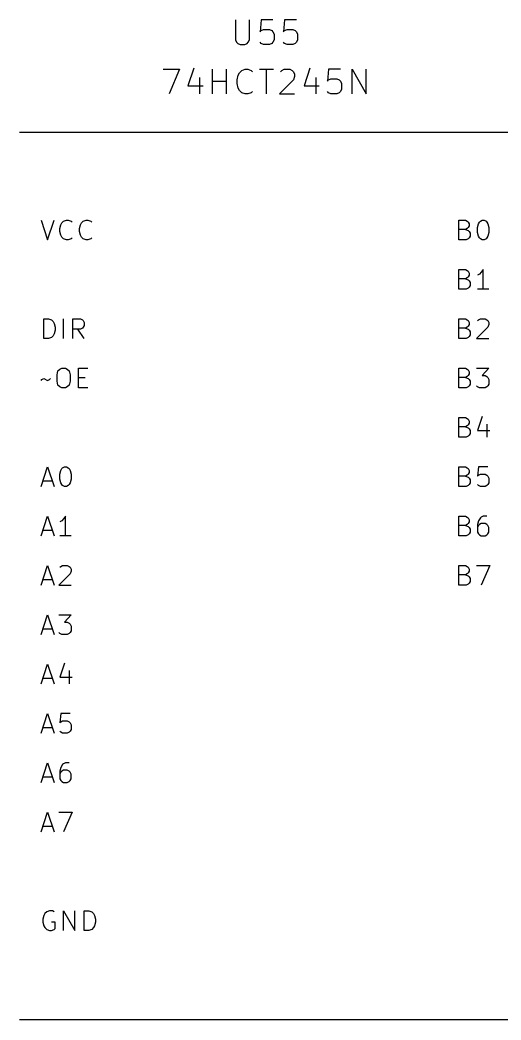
# Model space of a CAD drawing. Extents: x 0.4 to 16.1, y -11.3 to -0.4.
# Drawn here: x 5.251 to 6.227, y -5.15 to -3.123 of the extents above; entities that cross this region are included whole.
import ezdxf

# ---------------------------------------------------------------- set-up
doc = ezdxf.new("R2010")
doc.units = 0
doc.header["$MEASUREMENT"] = 0
for name, color, linetype in [('CYAN2', 4, 'CONTINUOUS'), ('LYELLOW', 51, 'CONTINUOUS'), ('RED2', 1, 'CONTINUOUS')]:
    doc.layers.add(name, color=color, linetype=linetype)

msp = doc.modelspace()

# ---------------------------------------------------------------- linework, layer by layer
at = {"layer": 'CYAN2', "linetype": 'CONTINUOUS'}
for p, q in [((5.6881, -3.1228), (5.6881, -3.1633)), ((5.6881, -3.1228), (5.6881, -3.1633)), ((5.7167, -3.1633), (5.7167, -3.1228)), ((5.7167, -3.1633), (5.7167, -3.1228)), ((5.7405, -3.1228), (5.7381, -3.1466)), ((5.7405, -3.1228), (5.7381, -3.1466)), ((5.7643, -3.1228), (5.7405, -3.1228)), ((5.7643, -3.1228), (5.7405, -3.1228)), ((5.7405, -3.1442), (5.7452, -3.1419)), ((5.7405, -3.1442), (5.7452, -3.1419)), ((5.7452, -3.1419), (5.7571, -3.1419)), ((5.7452, -3.1419), (5.7571, -3.1419)), ((5.7571, -3.1419), (5.7619, -3.1442)), ((5.7571, -3.1419), (5.7619, -3.1442)), ((5.7881, -3.1228), (5.7857, -3.1466)), ((5.7881, -3.1228), (5.7857, -3.1466)), ((5.8119, -3.1228), (5.7881, -3.1228)), ((5.8119, -3.1228), (5.7881, -3.1228)), ((5.7881, -3.1442), (5.7929, -3.1419)), ((5.7881, -3.1442), (5.7929, -3.1419)), ((5.7929, -3.1419), (5.8048, -3.1419)), ((5.7929, -3.1419), (5.8048, -3.1419)), ((5.8048, -3.1419), (5.8095, -3.1442)), ((5.8048, -3.1419), (5.8095, -3.1442)), ((5.7381, -3.1466), (5.7405, -3.1442)), ((5.7381, -3.1466), (5.7405, -3.1442)), ((5.7619, -3.1442), (5.7643, -3.1466)), ((5.7619, -3.1442), (5.7643, -3.1466)), ((5.7643, -3.1466), (5.7667, -3.1514)), ((5.7643, -3.1466), (5.7667, -3.1514)), ((5.7667, -3.1514), (5.7667, -3.1633)), ((5.7667, -3.1514), (5.7667, -3.1633)), ((5.7857, -3.1466), (5.7881, -3.1442)), ((5.7857, -3.1466), (5.7881, -3.1442)), ((5.8095, -3.1442), (5.8119, -3.1466)), ((5.8095, -3.1442), (5.8119, -3.1466)), ((5.8119, -3.1466), (5.8143, -3.1514)), ((5.8119, -3.1466), (5.8143, -3.1514)), ((5.8143, -3.1514), (5.8143, -3.1633)), ((5.8143, -3.1514), (5.8143, -3.1633)), ((5.6881, -3.1633), (5.6905, -3.168)), ((5.6881, -3.1633), (5.6905, -3.168)), ((5.6905, -3.168), (5.6929, -3.1704)), ((5.6905, -3.168), (5.6929, -3.1704)), ((5.6929, -3.1704), (5.6976, -3.1728)), ((5.6929, -3.1704), (5.6976, -3.1728)), ((5.6976, -3.1728), (5.7071, -3.1728)), ((5.6976, -3.1728), (5.7071, -3.1728)), ((5.7071, -3.1728), (5.7119, -3.1704)), ((5.7071, -3.1728), (5.7119, -3.1704)), ((5.7119, -3.1704), (5.7143, -3.168)), ((5.7119, -3.1704), (5.7143, -3.168)), ((5.7143, -3.168), (5.7167, -3.1633)), ((5.7143, -3.168), (5.7167, -3.1633)), ((5.7405, -3.1704), (5.7381, -3.168)), ((5.7405, -3.1704), (5.7381, -3.168)), ((5.7452, -3.1728), (5.7405, -3.1704)), ((5.7452, -3.1728), (5.7405, -3.1704)), ((5.7571, -3.1728), (5.7452, -3.1728)), ((5.7571, -3.1728), (5.7452, -3.1728)), ((5.7619, -3.1704), (5.7571, -3.1728)), ((5.7619, -3.1704), (5.7571, -3.1728)), ((5.7643, -3.168), (5.7619, -3.1704)), ((5.7643, -3.168), (5.7619, -3.1704)), ((5.7667, -3.1633), (5.7643, -3.168)), ((5.7667, -3.1633), (5.7643, -3.168)), ((5.7881, -3.1704), (5.7857, -3.168)), ((5.7881, -3.1704), (5.7857, -3.168)), ((5.7929, -3.1728), (5.7881, -3.1704)), ((5.7929, -3.1728), (5.7881, -3.1704)), ((5.8048, -3.1728), (5.7929, -3.1728)), ((5.8048, -3.1728), (5.7929, -3.1728)), ((5.8095, -3.1704), (5.8048, -3.1728)), ((5.8095, -3.1704), (5.8048, -3.1728)), ((5.8119, -3.168), (5.8095, -3.1704)), ((5.8119, -3.168), (5.8095, -3.1704)), ((5.8143, -3.1633), (5.8119, -3.168)), ((5.8143, -3.1633), (5.8119, -3.168)), ((5.5417, -3.2228), (5.575, -3.2228)), ((5.5417, -3.2228), (5.575, -3.2228)), ((5.575, -3.2228), (5.5536, -3.2728)), ((5.575, -3.2228), (5.5536, -3.2728)), ((5.6036, -3.2204), (5.5917, -3.2561)), ((5.6036, -3.2204), (5.5917, -3.2561)), ((5.6417, -3.2728), (5.6417, -3.2228)), ((5.6417, -3.2728), (5.6417, -3.2228)), ((5.6702, -3.2728), (5.6702, -3.2228)), ((5.6702, -3.2728), (5.6702, -3.2228)), ((5.7012, -3.2252), (5.7083, -3.2228)), ((5.7012, -3.2252), (5.7083, -3.2228)), ((5.7083, -3.2228), (5.7131, -3.2228)), ((5.7083, -3.2228), (5.7131, -3.2228)), ((5.7131, -3.2228), (5.7202, -3.2252)), ((5.7131, -3.2228), (5.7202, -3.2252)), ((5.7369, -3.2228), (5.7655, -3.2228)), ((5.7369, -3.2228), (5.7655, -3.2228)), ((5.7512, -3.2728), (5.7512, -3.2228)), ((5.7512, -3.2728), (5.7512, -3.2228)), ((5.7821, -3.2252), (5.7869, -3.2228)), ((5.7821, -3.2252), (5.7869, -3.2228)), ((5.7869, -3.2228), (5.7988, -3.2228)), ((5.7869, -3.2228), (5.7988, -3.2228)), ((5.7988, -3.2228), (5.8036, -3.2252)), ((5.7988, -3.2228), (5.8036, -3.2252)), ((5.8393, -3.2204), (5.8274, -3.2561)), ((5.8393, -3.2204), (5.8274, -3.2561)), ((5.8774, -3.2228), (5.875, -3.2466)), ((5.8774, -3.2228), (5.875, -3.2466)), ((5.9012, -3.2228), (5.8774, -3.2228)), ((5.9012, -3.2228), (5.8774, -3.2228)), ((5.925, -3.2728), (5.925, -3.2228)), ((5.925, -3.2228), (5.9536, -3.2728)), ((5.925, -3.2728), (5.925, -3.2228)), ((5.925, -3.2228), (5.9536, -3.2728)), ((5.9536, -3.2728), (5.9536, -3.2228)), ((5.9536, -3.2728), (5.9536, -3.2228)), ((5.6155, -3.2395), (5.6155, -3.2728)), ((5.6155, -3.2395), (5.6155, -3.2728)), ((5.6917, -3.2442), (5.694, -3.2347)), ((5.6917, -3.2442), (5.694, -3.2347)), ((5.694, -3.2347), (5.6964, -3.2299)), ((5.694, -3.2347), (5.6964, -3.2299)), ((5.6964, -3.2299), (5.7012, -3.2252)), ((5.6964, -3.2299), (5.7012, -3.2252)), ((5.7202, -3.2252), (5.7226, -3.2276)), ((5.7202, -3.2252), (5.7226, -3.2276)), ((5.7798, -3.2276), (5.7821, -3.2252)), ((5.7798, -3.2276), (5.7821, -3.2252)), ((5.8036, -3.2252), (5.806, -3.2276)), ((5.8036, -3.2252), (5.806, -3.2276)), ((5.806, -3.2276), (5.8083, -3.2323)), ((5.806, -3.2276), (5.8083, -3.2323)), ((5.8083, -3.2371), (5.806, -3.2442)), ((5.8083, -3.2371), (5.806, -3.2442)), ((5.8083, -3.2323), (5.8083, -3.2371)), ((5.8083, -3.2323), (5.8083, -3.2371)), ((5.8512, -3.2395), (5.8512, -3.2728)), ((5.8512, -3.2395), (5.8512, -3.2728)), ((5.8774, -3.2442), (5.8821, -3.2419)), ((5.8774, -3.2442), (5.8821, -3.2419)), ((5.8821, -3.2419), (5.894, -3.2419)), ((5.8821, -3.2419), (5.894, -3.2419)), ((5.894, -3.2419), (5.8988, -3.2442)), ((5.894, -3.2419), (5.8988, -3.2442)), ((5.5917, -3.2561), (5.6226, -3.2561)), ((5.5917, -3.2561), (5.6226, -3.2561)), ((5.6417, -3.2466), (5.6702, -3.2466)), ((5.6417, -3.2466), (5.6702, -3.2466)), ((5.6917, -3.2514), (5.6917, -3.2442)), ((5.6917, -3.2514), (5.6917, -3.2442)), ((5.694, -3.2609), (5.6917, -3.2514)), ((5.694, -3.2609), (5.6917, -3.2514)), ((5.6964, -3.2657), (5.694, -3.2609)), ((5.6964, -3.2657), (5.694, -3.2609)), ((5.806, -3.2442), (5.7774, -3.2728)), ((5.806, -3.2442), (5.7774, -3.2728)), ((5.8274, -3.2561), (5.8583, -3.2561)), ((5.8274, -3.2561), (5.8583, -3.2561)), ((5.875, -3.2466), (5.8774, -3.2442)), ((5.875, -3.2466), (5.8774, -3.2442)), ((5.8988, -3.2442), (5.9012, -3.2466)), ((5.8988, -3.2442), (5.9012, -3.2466)), ((5.9012, -3.2466), (5.9036, -3.2514)), ((5.9012, -3.2466), (5.9036, -3.2514)), ((5.9036, -3.2633), (5.9012, -3.268)), ((5.9036, -3.2633), (5.9012, -3.268)), ((5.9036, -3.2514), (5.9036, -3.2633)), ((5.9036, -3.2514), (5.9036, -3.2633)), ((5.7012, -3.2704), (5.6964, -3.2657)), ((5.7012, -3.2704), (5.6964, -3.2657)), ((5.7083, -3.2728), (5.7012, -3.2704)), ((5.7083, -3.2728), (5.7012, -3.2704)), ((5.7131, -3.2728), (5.7083, -3.2728)), ((5.7131, -3.2728), (5.7083, -3.2728)), ((5.7202, -3.2704), (5.7131, -3.2728)), ((5.7202, -3.2704), (5.7131, -3.2728)), ((5.7226, -3.268), (5.7202, -3.2704)), ((5.7226, -3.268), (5.7202, -3.2704)), ((5.7774, -3.2728), (5.8083, -3.2728)), ((5.7774, -3.2728), (5.8083, -3.2728)), ((5.8774, -3.2704), (5.875, -3.268)), ((5.8774, -3.2704), (5.875, -3.268)), ((5.8821, -3.2728), (5.8774, -3.2704)), ((5.8821, -3.2728), (5.8774, -3.2704)), ((5.894, -3.2728), (5.8821, -3.2728)), ((5.894, -3.2728), (5.8821, -3.2728)), ((5.8988, -3.2704), (5.894, -3.2728)), ((5.8988, -3.2704), (5.894, -3.2728)), ((5.9012, -3.268), (5.8988, -3.2704)), ((5.9012, -3.268), (5.8988, -3.2704)), ((5.2938, -3.5285), (5.3071, -3.5685)), ((5.2938, -3.5285), (5.3071, -3.5685)), ((5.3071, -3.5685), (5.3205, -3.5285)), ((5.3071, -3.5685), (5.3205, -3.5285)), ((5.3319, -3.5456), (5.3338, -3.538)), ((5.3319, -3.5456), (5.3338, -3.538)), ((5.3319, -3.5514), (5.3319, -3.5456)), ((5.3319, -3.5514), (5.3319, -3.5456)), ((5.3338, -3.538), (5.3357, -3.5342)), ((5.3338, -3.538), (5.3357, -3.5342)), ((5.3357, -3.5342), (5.3395, -3.5304)), ((5.3357, -3.5342), (5.3395, -3.5304)), ((5.3395, -3.5304), (5.3452, -3.5285)), ((5.3395, -3.5304), (5.3452, -3.5285)), ((5.3452, -3.5285), (5.349, -3.5285)), ((5.3452, -3.5285), (5.349, -3.5285)), ((5.349, -3.5285), (5.3548, -3.5304)), ((5.349, -3.5285), (5.3548, -3.5304)), ((5.3548, -3.5304), (5.3567, -3.5323)), ((5.3548, -3.5304), (5.3567, -3.5323)), ((5.3719, -3.5456), (5.3738, -3.538)), ((5.3719, -3.5456), (5.3738, -3.538)), ((5.3719, -3.5514), (5.3719, -3.5456)), ((5.3719, -3.5514), (5.3719, -3.5456)), ((5.3738, -3.538), (5.3757, -3.5342)), ((5.3738, -3.538), (5.3757, -3.5342)), ((5.3757, -3.5342), (5.3795, -3.5304)), ((5.3757, -3.5342), (5.3795, -3.5304)), ((5.3795, -3.5304), (5.3852, -3.5285)), ((5.3795, -3.5304), (5.3852, -3.5285)), ((5.3852, -3.5285), (5.389, -3.5285)), ((5.3852, -3.5285), (5.389, -3.5285)), ((5.389, -3.5285), (5.3948, -3.5304)), ((5.389, -3.5285), (5.3948, -3.5304)), ((5.3948, -3.5304), (5.3967, -3.5323)), ((5.3948, -3.5304), (5.3967, -3.5323)), ((6.1414, -3.5685), (6.1414, -3.5285)), ((6.1414, -3.5285), (6.1548, -3.5285)), ((6.1414, -3.5685), (6.1414, -3.5285)), ((6.1414, -3.5285), (6.1548, -3.5285)), ((6.1548, -3.5476), (6.1414, -3.5476)), ((6.1548, -3.5476), (6.1414, -3.5476)), ((6.1548, -3.5285), (6.1586, -3.5304)), ((6.1548, -3.5285), (6.1586, -3.5304)), ((6.1586, -3.5456), (6.1548, -3.5476)), ((6.1586, -3.5456), (6.1548, -3.5476)), ((6.1548, -3.5476), (6.1605, -3.5495)), ((6.1548, -3.5476), (6.1605, -3.5495)), ((6.1586, -3.5304), (6.1605, -3.5323)), ((6.1586, -3.5304), (6.1605, -3.5323)), ((6.1605, -3.5437), (6.1586, -3.5456)), ((6.1605, -3.5437), (6.1586, -3.5456)), ((6.1605, -3.5323), (6.1624, -3.5361)), ((6.1605, -3.5323), (6.1624, -3.5361)), ((6.1624, -3.5399), (6.1605, -3.5437)), ((6.1624, -3.5399), (6.1605, -3.5437)), ((6.1624, -3.5361), (6.1624, -3.5399)), ((6.1624, -3.5361), (6.1624, -3.5399)), ((6.1795, -3.5437), (6.1814, -3.5361)), ((6.1795, -3.5437), (6.1814, -3.5361)), ((6.1795, -3.5533), (6.1795, -3.5437)), ((6.1795, -3.5533), (6.1795, -3.5437)), ((6.1814, -3.5361), (6.1833, -3.5323)), ((6.1814, -3.5361), (6.1833, -3.5323)), ((6.1833, -3.5323), (6.1852, -3.5304)), ((6.1833, -3.5323), (6.1852, -3.5304)), ((6.1852, -3.5304), (6.189, -3.5285)), ((6.1852, -3.5304), (6.189, -3.5285)), ((6.189, -3.5285), (6.1929, -3.5285)), ((6.189, -3.5285), (6.1929, -3.5285)), ((6.1929, -3.5285), (6.1967, -3.5304)), ((6.1929, -3.5285), (6.1967, -3.5304)), ((6.1967, -3.5304), (6.1986, -3.5323)), ((6.1967, -3.5304), (6.1986, -3.5323)), ((6.1986, -3.5323), (6.2005, -3.5361)), ((6.1986, -3.5323), (6.2005, -3.5361)), ((6.2005, -3.5361), (6.2024, -3.5437)), ((6.2005, -3.5361), (6.2024, -3.5437)), ((6.2024, -3.5437), (6.2024, -3.5533)), ((6.2024, -3.5437), (6.2024, -3.5533)), ((5.3338, -3.559), (5.3319, -3.5514)), ((5.3338, -3.559), (5.3319, -3.5514)), ((5.3357, -3.5628), (5.3338, -3.559)), ((5.3357, -3.5628), (5.3338, -3.559)), ((5.3395, -3.5666), (5.3357, -3.5628)), ((5.3395, -3.5666), (5.3357, -3.5628)), ((5.3452, -3.5685), (5.3395, -3.5666)), ((5.3452, -3.5685), (5.3395, -3.5666)), ((5.3548, -3.5666), (5.349, -3.5685)), ((5.3548, -3.5666), (5.349, -3.5685)), ((5.3567, -3.5647), (5.3548, -3.5666)), ((5.3567, -3.5647), (5.3548, -3.5666)), ((5.3738, -3.559), (5.3719, -3.5514)), ((5.3738, -3.559), (5.3719, -3.5514)), ((5.3757, -3.5628), (5.3738, -3.559)), ((5.3757, -3.5628), (5.3738, -3.559)), ((5.3795, -3.5666), (5.3757, -3.5628)), ((5.3795, -3.5666), (5.3757, -3.5628)), ((5.3852, -3.5685), (5.3795, -3.5666)), ((5.3852, -3.5685), (5.3795, -3.5666)), ((5.3948, -3.5666), (5.389, -3.5685)), ((5.3948, -3.5666), (5.389, -3.5685)), ((5.3967, -3.5647), (5.3948, -3.5666)), ((5.3967, -3.5647), (5.3948, -3.5666)), ((6.1605, -3.5666), (6.1567, -3.5685)), ((6.1605, -3.5666), (6.1567, -3.5685)), ((6.1605, -3.5495), (6.1624, -3.5514)), ((6.1605, -3.5495), (6.1624, -3.5514)), ((6.1624, -3.5647), (6.1605, -3.5666)), ((6.1624, -3.5647), (6.1605, -3.5666)), ((6.1624, -3.5514), (6.1643, -3.5552)), ((6.1624, -3.5514), (6.1643, -3.5552)), ((6.1643, -3.5609), (6.1624, -3.5647)), ((6.1643, -3.5609), (6.1624, -3.5647)), ((6.1643, -3.5552), (6.1643, -3.5609)), ((6.1643, -3.5552), (6.1643, -3.5609)), ((6.1814, -3.5609), (6.1795, -3.5533)), ((6.1814, -3.5609), (6.1795, -3.5533)), ((6.1833, -3.5647), (6.1814, -3.5609)), ((6.1833, -3.5647), (6.1814, -3.5609)), ((6.1852, -3.5666), (6.1833, -3.5647)), ((6.1852, -3.5666), (6.1833, -3.5647)), ((6.189, -3.5685), (6.1852, -3.5666)), ((6.189, -3.5685), (6.1852, -3.5666)), ((6.1967, -3.5666), (6.1929, -3.5685)), ((6.1967, -3.5666), (6.1929, -3.5685)), ((6.1986, -3.5647), (6.1967, -3.5666)), ((6.1986, -3.5647), (6.1967, -3.5666)), ((6.2005, -3.5609), (6.1986, -3.5647)), ((6.2005, -3.5609), (6.1986, -3.5647)), ((6.2024, -3.5533), (6.2005, -3.5609)), ((6.2024, -3.5533), (6.2005, -3.5609)), ((5.349, -3.5685), (5.3452, -3.5685)), ((5.349, -3.5685), (5.3452, -3.5685)), ((5.389, -3.5685), (5.3852, -3.5685)), ((5.389, -3.5685), (5.3852, -3.5685)), ((6.1567, -3.5685), (6.1414, -3.5685)), ((6.1567, -3.5685), (6.1414, -3.5685)), ((6.1929, -3.5685), (6.189, -3.5685)), ((6.1929, -3.5685), (6.189, -3.5685)), ((6.1414, -3.6685), (6.1414, -3.6285)), ((6.1414, -3.6285), (6.1548, -3.6285)), ((6.1414, -3.6685), (6.1414, -3.6285)), ((6.1414, -3.6285), (6.1548, -3.6285)), ((6.1548, -3.6285), (6.1586, -3.6304)), ((6.1548, -3.6285), (6.1586, -3.6304)), ((6.191, -3.6285), (6.1871, -3.6342)), ((6.191, -3.6285), (6.1871, -3.6342)), ((6.191, -3.6685), (6.191, -3.6285)), ((6.191, -3.6685), (6.191, -3.6285)), ((6.1548, -3.6476), (6.1414, -3.6476)), ((6.1548, -3.6476), (6.1414, -3.6476)), ((6.1586, -3.6456), (6.1548, -3.6476)), ((6.1586, -3.6456), (6.1548, -3.6476)), ((6.1548, -3.6476), (6.1605, -3.6495)), ((6.1548, -3.6476), (6.1605, -3.6495)), ((6.1586, -3.6304), (6.1605, -3.6323)), ((6.1586, -3.6304), (6.1605, -3.6323)), ((6.1605, -3.6437), (6.1586, -3.6456)), ((6.1605, -3.6437), (6.1586, -3.6456)), ((6.1605, -3.6323), (6.1624, -3.6361)), ((6.1605, -3.6323), (6.1624, -3.6361)), ((6.1624, -3.6399), (6.1605, -3.6437)), ((6.1624, -3.6399), (6.1605, -3.6437)), ((6.1624, -3.6361), (6.1624, -3.6399)), ((6.1624, -3.6361), (6.1624, -3.6399)), ((6.1833, -3.638), (6.1795, -3.6399)), ((6.1833, -3.638), (6.1795, -3.6399)), ((6.1871, -3.6342), (6.1833, -3.638)), ((6.1871, -3.6342), (6.1833, -3.638)), ((6.1567, -3.6685), (6.1414, -3.6685)), ((6.1567, -3.6685), (6.1414, -3.6685)), ((6.1605, -3.6666), (6.1567, -3.6685)), ((6.1605, -3.6666), (6.1567, -3.6685)), ((6.1605, -3.6495), (6.1624, -3.6514)), ((6.1605, -3.6495), (6.1624, -3.6514)), ((6.1624, -3.6647), (6.1605, -3.6666)), ((6.1624, -3.6647), (6.1605, -3.6666)), ((6.1624, -3.6514), (6.1643, -3.6552)), ((6.1624, -3.6514), (6.1643, -3.6552)), ((6.1643, -3.6609), (6.1624, -3.6647)), ((6.1643, -3.6609), (6.1624, -3.6647)), ((6.1643, -3.6552), (6.1643, -3.6609)), ((6.1643, -3.6552), (6.1643, -3.6609)), ((6.2024, -3.6685), (6.1795, -3.6685)), ((6.2024, -3.6685), (6.1795, -3.6685)), ((5.2995, -3.7685), (5.2995, -3.7285)), ((5.2995, -3.7285), (5.309, -3.7285)), ((5.2995, -3.7685), (5.2995, -3.7285)), ((5.2995, -3.7285), (5.309, -3.7285)), ((5.309, -3.7285), (5.3148, -3.7304)), ((5.309, -3.7285), (5.3148, -3.7304)), ((5.3395, -3.7685), (5.3395, -3.7285)), ((5.3395, -3.7685), (5.3395, -3.7285)), ((5.3586, -3.7685), (5.3586, -3.7285)), ((5.3586, -3.7285), (5.3738, -3.7285)), ((5.3586, -3.7685), (5.3586, -3.7285)), ((5.3586, -3.7285), (5.3738, -3.7285)), ((5.3738, -3.7285), (5.3776, -3.7304)), ((5.3738, -3.7285), (5.3776, -3.7304)), ((6.1414, -3.7685), (6.1414, -3.7285)), ((6.1414, -3.7285), (6.1548, -3.7285)), ((6.1414, -3.7685), (6.1414, -3.7285)), ((6.1414, -3.7285), (6.1548, -3.7285)), ((6.1548, -3.7285), (6.1586, -3.7304)), ((6.1548, -3.7285), (6.1586, -3.7304)), ((6.1814, -3.7304), (6.1852, -3.7285)), ((6.1814, -3.7304), (6.1852, -3.7285)), ((6.1852, -3.7285), (6.1948, -3.7285)), ((6.1852, -3.7285), (6.1948, -3.7285)), ((6.1948, -3.7285), (6.1986, -3.7304)), ((6.1948, -3.7285), (6.1986, -3.7304)), ((5.3148, -3.7304), (5.3186, -3.7342)), ((5.3148, -3.7304), (5.3186, -3.7342)), ((5.3186, -3.7342), (5.3205, -3.738)), ((5.3186, -3.7342), (5.3205, -3.738)), ((5.3205, -3.738), (5.3224, -3.7456)), ((5.3205, -3.738), (5.3224, -3.7456)), ((5.3224, -3.7456), (5.3224, -3.7514)), ((5.3224, -3.7456), (5.3224, -3.7514)), ((5.3738, -3.7495), (5.3586, -3.7495)), ((5.3738, -3.7495), (5.3586, -3.7495)), ((5.3814, -3.7685), (5.3681, -3.7495)), ((5.3814, -3.7685), (5.3681, -3.7495)), ((5.3776, -3.7476), (5.3738, -3.7495)), ((5.3776, -3.7476), (5.3738, -3.7495)), ((5.3776, -3.7304), (5.3795, -3.7323)), ((5.3776, -3.7304), (5.3795, -3.7323)), ((5.3795, -3.7456), (5.3776, -3.7476)), ((5.3795, -3.7456), (5.3776, -3.7476)), ((5.3795, -3.7323), (5.3814, -3.7361)), ((5.3795, -3.7323), (5.3814, -3.7361)), ((5.3814, -3.7418), (5.3795, -3.7456)), ((5.3814, -3.7418), (5.3795, -3.7456)), ((5.3814, -3.7361), (5.3814, -3.7418)), ((5.3814, -3.7361), (5.3814, -3.7418)), ((6.1548, -3.7476), (6.1414, -3.7476)), ((6.1548, -3.7476), (6.1414, -3.7476)), ((6.1586, -3.7456), (6.1548, -3.7476)), ((6.1586, -3.7456), (6.1548, -3.7476)), ((6.1548, -3.7476), (6.1605, -3.7495)), ((6.1548, -3.7476), (6.1605, -3.7495)), ((6.1586, -3.7304), (6.1605, -3.7323)), ((6.1586, -3.7304), (6.1605, -3.7323)), ((6.1605, -3.7437), (6.1586, -3.7456)), ((6.1605, -3.7437), (6.1586, -3.7456)), ((6.1605, -3.7323), (6.1624, -3.7361)), ((6.1605, -3.7323), (6.1624, -3.7361)), ((6.1624, -3.7399), (6.1605, -3.7437)), ((6.1624, -3.7399), (6.1605, -3.7437)), ((6.1605, -3.7495), (6.1624, -3.7514)), ((6.1605, -3.7495), (6.1624, -3.7514)), ((6.1624, -3.7361), (6.1624, -3.7399)), ((6.1624, -3.7361), (6.1624, -3.7399)), ((6.2005, -3.7456), (6.1776, -3.7685)), ((6.2005, -3.7456), (6.1776, -3.7685)), ((6.1795, -3.7323), (6.1814, -3.7304)), ((6.1795, -3.7323), (6.1814, -3.7304)), ((6.1986, -3.7304), (6.2005, -3.7323)), ((6.1986, -3.7304), (6.2005, -3.7323)), ((6.2005, -3.7323), (6.2024, -3.7361)), ((6.2005, -3.7323), (6.2024, -3.7361)), ((6.2024, -3.7399), (6.2005, -3.7456)), ((6.2024, -3.7399), (6.2005, -3.7456)), ((6.2024, -3.7361), (6.2024, -3.7399)), ((6.2024, -3.7361), (6.2024, -3.7399)), ((5.309, -3.7685), (5.2995, -3.7685)), ((5.309, -3.7685), (5.2995, -3.7685)), ((5.3148, -3.7666), (5.309, -3.7685)), ((5.3148, -3.7666), (5.309, -3.7685)), ((5.3186, -3.7628), (5.3148, -3.7666)), ((5.3186, -3.7628), (5.3148, -3.7666)), ((5.3205, -3.759), (5.3186, -3.7628)), ((5.3205, -3.759), (5.3186, -3.7628)), ((5.3224, -3.7514), (5.3205, -3.759)), ((5.3224, -3.7514), (5.3205, -3.759)), ((6.1567, -3.7685), (6.1414, -3.7685)), ((6.1567, -3.7685), (6.1414, -3.7685)), ((6.1605, -3.7666), (6.1567, -3.7685)), ((6.1605, -3.7666), (6.1567, -3.7685)), ((6.1624, -3.7647), (6.1605, -3.7666)), ((6.1624, -3.7647), (6.1605, -3.7666)), ((6.1624, -3.7514), (6.1643, -3.7552)), ((6.1624, -3.7514), (6.1643, -3.7552)), ((6.1643, -3.7609), (6.1624, -3.7647)), ((6.1643, -3.7609), (6.1624, -3.7647)), ((6.1643, -3.7552), (6.1643, -3.7609)), ((6.1643, -3.7552), (6.1643, -3.7609)), ((6.1776, -3.7685), (6.2024, -3.7685)), ((6.1776, -3.7685), (6.2024, -3.7685)), ((5.3281, -3.8342), (5.3319, -3.8304)), ((5.3281, -3.8342), (5.3319, -3.8304)), ((5.3319, -3.8304), (5.3357, -3.8285)), ((5.3319, -3.8304), (5.3357, -3.8285)), ((5.3357, -3.8285), (5.3433, -3.8285)), ((5.3357, -3.8285), (5.3433, -3.8285)), ((5.3433, -3.8285), (5.3471, -3.8304)), ((5.3433, -3.8285), (5.3471, -3.8304)), ((5.3471, -3.8304), (5.3509, -3.8342)), ((5.3471, -3.8304), (5.3509, -3.8342)), ((5.37, -3.8685), (5.37, -3.8285)), ((5.37, -3.8285), (5.389, -3.8285)), ((5.37, -3.8685), (5.37, -3.8285)), ((5.37, -3.8285), (5.389, -3.8285)), ((6.1414, -3.8685), (6.1414, -3.8285)), ((6.1414, -3.8285), (6.1548, -3.8285)), ((6.1414, -3.8685), (6.1414, -3.8285)), ((6.1414, -3.8285), (6.1548, -3.8285)), ((6.1548, -3.8285), (6.1586, -3.8304)), ((6.1548, -3.8285), (6.1586, -3.8304)), ((6.1586, -3.8304), (6.1605, -3.8323)), ((6.1586, -3.8304), (6.1605, -3.8323)), ((6.1776, -3.8285), (6.2024, -3.8285)), ((6.1776, -3.8285), (6.2024, -3.8285)), ((6.2024, -3.8285), (6.189, -3.8437)), ((6.2024, -3.8285), (6.189, -3.8437)), ((5.2938, -3.8533), (5.2957, -3.8514)), ((5.2938, -3.8533), (5.2957, -3.8514)), ((5.2957, -3.8514), (5.2995, -3.8495)), ((5.2957, -3.8514), (5.2995, -3.8495)), ((5.2995, -3.8495), (5.3071, -3.8533)), ((5.2995, -3.8495), (5.3071, -3.8533)), ((5.3071, -3.8533), (5.3109, -3.8514)), ((5.3071, -3.8533), (5.3109, -3.8514)), ((5.3109, -3.8514), (5.3129, -3.8495)), ((5.3109, -3.8514), (5.3129, -3.8495)), ((5.3262, -3.8418), (5.3281, -3.8342)), ((5.3262, -3.8418), (5.3281, -3.8342)), ((5.3262, -3.8552), (5.3262, -3.8418)), ((5.3262, -3.8552), (5.3262, -3.8418)), ((5.3509, -3.8342), (5.3529, -3.8418)), ((5.3509, -3.8342), (5.3529, -3.8418)), ((5.3529, -3.8418), (5.3529, -3.8552)), ((5.3529, -3.8418), (5.3529, -3.8552)), ((5.37, -3.8476), (5.3833, -3.8476)), ((5.37, -3.8476), (5.3833, -3.8476)), ((6.1548, -3.8476), (6.1414, -3.8476)), ((6.1548, -3.8476), (6.1414, -3.8476)), ((6.1586, -3.8456), (6.1548, -3.8476)), ((6.1586, -3.8456), (6.1548, -3.8476)), ((6.1548, -3.8476), (6.1605, -3.8495)), ((6.1548, -3.8476), (6.1605, -3.8495)), ((6.1605, -3.8437), (6.1586, -3.8456)), ((6.1605, -3.8437), (6.1586, -3.8456)), ((6.1605, -3.8323), (6.1624, -3.8361)), ((6.1605, -3.8323), (6.1624, -3.8361)), ((6.1624, -3.8399), (6.1605, -3.8437)), ((6.1624, -3.8399), (6.1605, -3.8437)), ((6.1605, -3.8495), (6.1624, -3.8514)), ((6.1605, -3.8495), (6.1624, -3.8514)), ((6.1624, -3.8361), (6.1624, -3.8399)), ((6.1624, -3.8361), (6.1624, -3.8399)), ((6.1624, -3.8514), (6.1643, -3.8552)), ((6.1624, -3.8514), (6.1643, -3.8552)), ((6.189, -3.8437), (6.1948, -3.8437)), ((6.189, -3.8437), (6.1948, -3.8437)), ((6.1948, -3.8437), (6.1986, -3.8456)), ((6.1948, -3.8437), (6.1986, -3.8456)), ((6.1986, -3.8456), (6.2005, -3.8476)), ((6.1986, -3.8456), (6.2005, -3.8476)), ((6.2005, -3.8476), (6.2024, -3.8514)), ((6.2005, -3.8476), (6.2024, -3.8514)), ((6.2024, -3.8514), (6.2024, -3.8609)), ((6.2024, -3.8514), (6.2024, -3.8609)), ((5.3281, -3.8628), (5.3262, -3.8552)), ((5.3281, -3.8628), (5.3262, -3.8552)), ((5.3319, -3.8666), (5.3281, -3.8628)), ((5.3319, -3.8666), (5.3281, -3.8628)), ((5.3357, -3.8685), (5.3319, -3.8666)), ((5.3357, -3.8685), (5.3319, -3.8666)), ((5.3433, -3.8685), (5.3357, -3.8685)), ((5.3433, -3.8685), (5.3357, -3.8685)), ((5.3471, -3.8666), (5.3433, -3.8685)), ((5.3471, -3.8666), (5.3433, -3.8685)), ((5.3509, -3.8628), (5.3471, -3.8666)), ((5.3509, -3.8628), (5.3471, -3.8666)), ((5.3529, -3.8552), (5.3509, -3.8628)), ((5.3529, -3.8552), (5.3509, -3.8628)), ((5.389, -3.8685), (5.37, -3.8685)), ((5.389, -3.8685), (5.37, -3.8685)), ((6.1567, -3.8685), (6.1414, -3.8685)), ((6.1567, -3.8685), (6.1414, -3.8685)), ((6.1605, -3.8666), (6.1567, -3.8685)), ((6.1605, -3.8666), (6.1567, -3.8685)), ((6.1624, -3.8647), (6.1605, -3.8666)), ((6.1624, -3.8647), (6.1605, -3.8666)), ((6.1643, -3.8609), (6.1624, -3.8647)), ((6.1643, -3.8609), (6.1624, -3.8647)), ((6.1643, -3.8552), (6.1643, -3.8609)), ((6.1643, -3.8552), (6.1643, -3.8609)), ((6.1795, -3.8666), (6.1776, -3.8647)), ((6.1795, -3.8666), (6.1776, -3.8647)), ((6.1833, -3.8685), (6.1795, -3.8666)), ((6.1833, -3.8685), (6.1795, -3.8666)), ((6.1948, -3.8685), (6.1833, -3.8685)), ((6.1948, -3.8685), (6.1833, -3.8685)), ((6.1986, -3.8666), (6.1948, -3.8685)), ((6.1986, -3.8666), (6.1948, -3.8685)), ((6.2005, -3.8647), (6.1986, -3.8666)), ((6.2005, -3.8647), (6.1986, -3.8666)), ((6.2024, -3.8609), (6.2005, -3.8647)), ((6.2024, -3.8609), (6.2005, -3.8647)), ((6.1414, -3.9685), (6.1414, -3.9285)), ((6.1414, -3.9285), (6.1548, -3.9285)), ((6.1414, -3.9685), (6.1414, -3.9285)), ((6.1414, -3.9285), (6.1548, -3.9285)), ((6.1548, -3.9285), (6.1586, -3.9304)), ((6.1548, -3.9285), (6.1586, -3.9304)), ((6.1586, -3.9304), (6.1605, -3.9323)), ((6.1586, -3.9304), (6.1605, -3.9323)), ((6.1605, -3.9323), (6.1624, -3.9361)), ((6.1605, -3.9323), (6.1624, -3.9361)), ((6.189, -3.9266), (6.1795, -3.9552)), ((6.189, -3.9266), (6.1795, -3.9552)), ((6.1548, -3.9476), (6.1414, -3.9476)), ((6.1548, -3.9476), (6.1414, -3.9476)), ((6.1586, -3.9456), (6.1548, -3.9476)), ((6.1586, -3.9456), (6.1548, -3.9476)), ((6.1548, -3.9476), (6.1605, -3.9495)), ((6.1548, -3.9476), (6.1605, -3.9495)), ((6.1605, -3.9437), (6.1586, -3.9456)), ((6.1605, -3.9437), (6.1586, -3.9456)), ((6.1624, -3.9399), (6.1605, -3.9437)), ((6.1624, -3.9399), (6.1605, -3.9437)), ((6.1605, -3.9495), (6.1624, -3.9514)), ((6.1605, -3.9495), (6.1624, -3.9514)), ((6.1624, -3.9361), (6.1624, -3.9399)), ((6.1624, -3.9361), (6.1624, -3.9399)), ((6.1624, -3.9514), (6.1643, -3.9552)), ((6.1624, -3.9514), (6.1643, -3.9552)), ((6.1986, -3.9418), (6.1986, -3.9685)), ((6.1986, -3.9418), (6.1986, -3.9685)), ((6.1567, -3.9685), (6.1414, -3.9685)), ((6.1567, -3.9685), (6.1414, -3.9685)), ((6.1605, -3.9666), (6.1567, -3.9685)), ((6.1605, -3.9666), (6.1567, -3.9685)), ((6.1624, -3.9647), (6.1605, -3.9666)), ((6.1624, -3.9647), (6.1605, -3.9666)), ((6.1643, -3.9609), (6.1624, -3.9647)), ((6.1643, -3.9609), (6.1624, -3.9647)), ((6.1643, -3.9552), (6.1643, -3.9609)), ((6.1643, -3.9552), (6.1643, -3.9609)), ((6.1795, -3.9552), (6.2043, -3.9552)), ((6.1795, -3.9552), (6.2043, -3.9552)), ((5.2938, -4.0685), (5.3071, -4.0285)), ((5.2938, -4.0685), (5.3071, -4.0285)), ((5.3071, -4.0285), (5.3205, -4.0685)), ((5.3071, -4.0285), (5.3205, -4.0685)), ((5.3338, -4.0361), (5.3357, -4.0323)), ((5.3338, -4.0361), (5.3357, -4.0323)), ((5.3357, -4.0323), (5.3376, -4.0304)), ((5.3357, -4.0323), (5.3376, -4.0304)), ((5.3376, -4.0304), (5.3414, -4.0285)), ((5.3376, -4.0304), (5.3414, -4.0285)), ((5.3414, -4.0285), (5.3452, -4.0285)), ((5.3414, -4.0285), (5.3452, -4.0285)), ((5.3452, -4.0285), (5.349, -4.0304)), ((5.3452, -4.0285), (5.349, -4.0304)), ((5.349, -4.0304), (5.351, -4.0323)), ((5.349, -4.0304), (5.351, -4.0323)), ((5.351, -4.0323), (5.3529, -4.0361)), ((5.351, -4.0323), (5.3529, -4.0361)), ((6.1414, -4.0685), (6.1414, -4.0285)), ((6.1414, -4.0285), (6.1548, -4.0285)), ((6.1414, -4.0685), (6.1414, -4.0285)), ((6.1414, -4.0285), (6.1548, -4.0285)), ((6.1548, -4.0285), (6.1586, -4.0304)), ((6.1548, -4.0285), (6.1586, -4.0304)), ((6.1586, -4.0304), (6.1605, -4.0323)), ((6.1586, -4.0304), (6.1605, -4.0323)), ((6.1605, -4.0323), (6.1624, -4.0361)), ((6.1605, -4.0323), (6.1624, -4.0361)), ((6.1814, -4.0285), (6.1795, -4.0476)), ((6.1814, -4.0285), (6.1795, -4.0476)), ((6.2005, -4.0285), (6.1814, -4.0285)), ((6.2005, -4.0285), (6.1814, -4.0285)), ((5.3319, -4.0437), (5.3338, -4.0361)), ((5.3319, -4.0437), (5.3338, -4.0361)), ((5.3319, -4.0533), (5.3319, -4.0437)), ((5.3319, -4.0533), (5.3319, -4.0437)), ((5.3338, -4.0609), (5.3319, -4.0533)), ((5.3338, -4.0609), (5.3319, -4.0533)), ((5.3529, -4.0361), (5.3548, -4.0437)), ((5.3529, -4.0361), (5.3548, -4.0437)), ((5.3548, -4.0533), (5.3529, -4.0609)), ((5.3548, -4.0533), (5.3529, -4.0609)), ((5.3548, -4.0437), (5.3548, -4.0533)), ((5.3548, -4.0437), (5.3548, -4.0533)), ((6.1548, -4.0476), (6.1414, -4.0476)), ((6.1548, -4.0476), (6.1414, -4.0476)), ((6.1586, -4.0456), (6.1548, -4.0476)), ((6.1586, -4.0456), (6.1548, -4.0476)), ((6.1548, -4.0476), (6.1605, -4.0495)), ((6.1548, -4.0476), (6.1605, -4.0495)), ((6.1605, -4.0437), (6.1586, -4.0456)), ((6.1605, -4.0437), (6.1586, -4.0456)), ((6.1624, -4.0399), (6.1605, -4.0437)), ((6.1624, -4.0399), (6.1605, -4.0437)), ((6.1605, -4.0495), (6.1624, -4.0514)), ((6.1605, -4.0495), (6.1624, -4.0514)), ((6.1624, -4.0361), (6.1624, -4.0399)), ((6.1624, -4.0361), (6.1624, -4.0399)), ((6.1624, -4.0514), (6.1643, -4.0552)), ((6.1624, -4.0514), (6.1643, -4.0552)), ((6.1795, -4.0476), (6.1814, -4.0456)), ((6.1795, -4.0476), (6.1814, -4.0456)), ((6.1814, -4.0456), (6.1852, -4.0437)), ((6.1814, -4.0456), (6.1852, -4.0437)), ((6.1852, -4.0437), (6.1948, -4.0437)), ((6.1852, -4.0437), (6.1948, -4.0437)), ((6.1948, -4.0437), (6.1986, -4.0456)), ((6.1948, -4.0437), (6.1986, -4.0456)), ((6.1986, -4.0456), (6.2005, -4.0476)), ((6.1986, -4.0456), (6.2005, -4.0476)), ((6.2005, -4.0476), (6.2024, -4.0514)), ((6.2005, -4.0476), (6.2024, -4.0514)), ((6.2024, -4.0514), (6.2024, -4.0609)), ((6.2024, -4.0514), (6.2024, -4.0609)), ((5.2976, -4.0571), (5.3167, -4.0571)), ((5.2976, -4.0571), (5.3167, -4.0571)), ((5.3357, -4.0647), (5.3338, -4.0609)), ((5.3357, -4.0647), (5.3338, -4.0609)), ((5.3376, -4.0666), (5.3357, -4.0647)), ((5.3376, -4.0666), (5.3357, -4.0647)), ((5.3414, -4.0685), (5.3376, -4.0666)), ((5.3414, -4.0685), (5.3376, -4.0666)), ((5.3452, -4.0685), (5.3414, -4.0685)), ((5.3452, -4.0685), (5.3414, -4.0685)), ((5.349, -4.0666), (5.3452, -4.0685)), ((5.349, -4.0666), (5.3452, -4.0685)), ((5.351, -4.0647), (5.349, -4.0666)), ((5.351, -4.0647), (5.349, -4.0666)), ((5.3529, -4.0609), (5.351, -4.0647)), ((5.3529, -4.0609), (5.351, -4.0647)), ((6.1567, -4.0685), (6.1414, -4.0685)), ((6.1567, -4.0685), (6.1414, -4.0685)), ((6.1605, -4.0666), (6.1567, -4.0685)), ((6.1605, -4.0666), (6.1567, -4.0685)), ((6.1624, -4.0647), (6.1605, -4.0666)), ((6.1624, -4.0647), (6.1605, -4.0666)), ((6.1643, -4.0609), (6.1624, -4.0647)), ((6.1643, -4.0609), (6.1624, -4.0647)), ((6.1643, -4.0552), (6.1643, -4.0609)), ((6.1643, -4.0552), (6.1643, -4.0609)), ((6.1814, -4.0666), (6.1795, -4.0647)), ((6.1814, -4.0666), (6.1795, -4.0647)), ((6.1852, -4.0685), (6.1814, -4.0666)), ((6.1852, -4.0685), (6.1814, -4.0666)), ((6.1948, -4.0685), (6.1852, -4.0685)), ((6.1948, -4.0685), (6.1852, -4.0685)), ((6.1986, -4.0666), (6.1948, -4.0685)), ((6.1986, -4.0666), (6.1948, -4.0685)), ((6.2005, -4.0647), (6.1986, -4.0666)), ((6.2005, -4.0647), (6.1986, -4.0666)), ((6.2024, -4.0609), (6.2005, -4.0647)), ((6.2024, -4.0609), (6.2005, -4.0647)), ((5.2938, -4.1685), (5.3071, -4.1285)), ((5.2938, -4.1685), (5.3071, -4.1285)), ((5.3071, -4.1285), (5.3205, -4.1685)), ((5.3071, -4.1285), (5.3205, -4.1685)), ((5.3395, -4.1342), (5.3357, -4.138)), ((5.3395, -4.1342), (5.3357, -4.138)), ((5.3433, -4.1285), (5.3395, -4.1342)), ((5.3433, -4.1285), (5.3395, -4.1342)), ((5.3433, -4.1685), (5.3433, -4.1285)), ((5.3433, -4.1685), (5.3433, -4.1285)), ((6.1414, -4.1685), (6.1414, -4.1285)), ((6.1414, -4.1285), (6.1548, -4.1285)), ((6.1414, -4.1685), (6.1414, -4.1285)), ((6.1414, -4.1285), (6.1548, -4.1285)), ((6.1548, -4.1285), (6.1586, -4.1304)), ((6.1548, -4.1285), (6.1586, -4.1304)), ((6.1586, -4.1304), (6.1605, -4.1323)), ((6.1586, -4.1304), (6.1605, -4.1323)), ((6.1605, -4.1323), (6.1624, -4.1361)), ((6.1605, -4.1323), (6.1624, -4.1361)), ((6.1852, -4.1323), (6.1814, -4.138)), ((6.1852, -4.1323), (6.1814, -4.138)), ((6.1871, -4.1304), (6.1852, -4.1323)), ((6.1871, -4.1304), (6.1852, -4.1323)), ((6.191, -4.1285), (6.1871, -4.1304)), ((6.191, -4.1285), (6.1871, -4.1304)), ((6.1986, -4.1285), (6.191, -4.1285)), ((6.1986, -4.1285), (6.191, -4.1285)), ((5.3357, -4.138), (5.3319, -4.1399)), ((5.3357, -4.138), (5.3319, -4.1399)), ((6.1548, -4.1476), (6.1414, -4.1476)), ((6.1548, -4.1476), (6.1414, -4.1476)), ((6.1586, -4.1456), (6.1548, -4.1476)), ((6.1586, -4.1456), (6.1548, -4.1476)), ((6.1548, -4.1476), (6.1605, -4.1495)), ((6.1548, -4.1476), (6.1605, -4.1495)), ((6.1605, -4.1437), (6.1586, -4.1456)), ((6.1605, -4.1437), (6.1586, -4.1456)), ((6.1624, -4.1399), (6.1605, -4.1437)), ((6.1624, -4.1399), (6.1605, -4.1437)), ((6.1605, -4.1495), (6.1624, -4.1514)), ((6.1605, -4.1495), (6.1624, -4.1514)), ((6.1624, -4.1361), (6.1624, -4.1399)), ((6.1624, -4.1361), (6.1624, -4.1399)), ((6.1624, -4.1514), (6.1643, -4.1552)), ((6.1624, -4.1514), (6.1643, -4.1552)), ((6.1643, -4.1552), (6.1643, -4.1609)), ((6.1643, -4.1552), (6.1643, -4.1609)), ((6.1814, -4.138), (6.1795, -4.1456)), ((6.1814, -4.138), (6.1795, -4.1456)), ((6.1795, -4.1456), (6.1795, -4.1609)), ((6.1795, -4.1456), (6.1795, -4.1609)), ((6.1814, -4.1476), (6.1795, -4.1514)), ((6.1814, -4.1476), (6.1795, -4.1514)), ((6.1833, -4.1456), (6.1814, -4.1476)), ((6.1833, -4.1456), (6.1814, -4.1476)), ((6.1871, -4.1437), (6.1833, -4.1456)), ((6.1871, -4.1437), (6.1833, -4.1456)), ((6.1948, -4.1437), (6.1871, -4.1437)), ((6.1948, -4.1437), (6.1871, -4.1437)), ((6.1986, -4.1456), (6.1948, -4.1437)), ((6.1986, -4.1456), (6.1948, -4.1437)), ((6.2005, -4.1476), (6.1986, -4.1456)), ((6.2005, -4.1476), (6.1986, -4.1456)), ((6.2024, -4.1514), (6.2005, -4.1476)), ((6.2024, -4.1514), (6.2005, -4.1476)), ((6.2024, -4.1609), (6.2024, -4.1514)), ((6.2024, -4.1609), (6.2024, -4.1514)), ((5.2976, -4.1571), (5.3167, -4.1571)), ((5.2976, -4.1571), (5.3167, -4.1571)), ((5.3548, -4.1685), (5.3319, -4.1685)), ((5.3548, -4.1685), (5.3319, -4.1685)), ((6.1567, -4.1685), (6.1414, -4.1685)), ((6.1567, -4.1685), (6.1414, -4.1685)), ((6.1605, -4.1666), (6.1567, -4.1685)), ((6.1605, -4.1666), (6.1567, -4.1685)), ((6.1624, -4.1647), (6.1605, -4.1666)), ((6.1624, -4.1647), (6.1605, -4.1666)), ((6.1643, -4.1609), (6.1624, -4.1647)), ((6.1643, -4.1609), (6.1624, -4.1647)), ((6.1795, -4.1609), (6.1814, -4.1647)), ((6.1795, -4.1609), (6.1814, -4.1647)), ((6.1814, -4.1647), (6.1833, -4.1666)), ((6.1814, -4.1647), (6.1833, -4.1666)), ((6.1833, -4.1666), (6.1871, -4.1685)), ((6.1833, -4.1666), (6.1871, -4.1685)), ((6.1871, -4.1685), (6.1948, -4.1685)), ((6.1871, -4.1685), (6.1948, -4.1685)), ((6.1948, -4.1685), (6.1986, -4.1666)), ((6.1948, -4.1685), (6.1986, -4.1666)), ((6.1986, -4.1666), (6.2005, -4.1647)), ((6.1986, -4.1666), (6.2005, -4.1647)), ((6.2005, -4.1647), (6.2024, -4.1609)), ((6.2005, -4.1647), (6.2024, -4.1609)), ((5.2938, -4.2685), (5.3071, -4.2285)), ((5.2938, -4.2685), (5.3071, -4.2285)), ((5.3071, -4.2285), (5.3205, -4.2685)), ((5.3071, -4.2285), (5.3205, -4.2685)), ((5.3319, -4.2323), (5.3338, -4.2304)), ((5.3319, -4.2323), (5.3338, -4.2304)), ((5.3338, -4.2304), (5.3376, -4.2285)), ((5.3338, -4.2304), (5.3376, -4.2285)), ((5.3376, -4.2285), (5.3471, -4.2285)), ((5.3376, -4.2285), (5.3471, -4.2285)), ((5.3471, -4.2285), (5.351, -4.2304)), ((5.3471, -4.2285), (5.351, -4.2304)), ((5.351, -4.2304), (5.3529, -4.2323)), ((5.351, -4.2304), (5.3529, -4.2323)), ((5.3529, -4.2323), (5.3548, -4.2361)), ((5.3529, -4.2323), (5.3548, -4.2361)), ((5.3548, -4.2361), (5.3548, -4.2399)), ((5.3548, -4.2361), (5.3548, -4.2399)), ((6.1414, -4.2685), (6.1414, -4.2285)), ((6.1414, -4.2285), (6.1548, -4.2285)), ((6.1414, -4.2685), (6.1414, -4.2285)), ((6.1414, -4.2285), (6.1548, -4.2285)), ((6.1548, -4.2285), (6.1586, -4.2304)), ((6.1548, -4.2285), (6.1586, -4.2304)), ((6.1586, -4.2304), (6.1605, -4.2323)), ((6.1586, -4.2304), (6.1605, -4.2323)), ((6.1605, -4.2323), (6.1624, -4.2361)), ((6.1605, -4.2323), (6.1624, -4.2361)), ((6.1624, -4.2361), (6.1624, -4.2399)), ((6.1624, -4.2361), (6.1624, -4.2399)), ((6.1776, -4.2285), (6.2043, -4.2285)), ((6.1776, -4.2285), (6.2043, -4.2285)), ((6.2043, -4.2285), (6.1871, -4.2685)), ((6.2043, -4.2285), (6.1871, -4.2685)), ((5.2976, -4.2571), (5.3167, -4.2571)), ((5.2976, -4.2571), (5.3167, -4.2571)), ((5.3529, -4.2456), (5.33, -4.2685)), ((5.3529, -4.2456), (5.33, -4.2685)), ((5.3548, -4.2399), (5.3529, -4.2456)), ((5.3548, -4.2399), (5.3529, -4.2456)), ((6.1548, -4.2476), (6.1414, -4.2476)), ((6.1548, -4.2476), (6.1414, -4.2476)), ((6.1586, -4.2456), (6.1548, -4.2476)), ((6.1586, -4.2456), (6.1548, -4.2476)), ((6.1548, -4.2476), (6.1605, -4.2495)), ((6.1548, -4.2476), (6.1605, -4.2495)), ((6.1605, -4.2437), (6.1586, -4.2456)), ((6.1605, -4.2437), (6.1586, -4.2456)), ((6.1624, -4.2399), (6.1605, -4.2437)), ((6.1624, -4.2399), (6.1605, -4.2437)), ((6.1605, -4.2495), (6.1624, -4.2514)), ((6.1605, -4.2495), (6.1624, -4.2514)), ((6.1624, -4.2514), (6.1643, -4.2552)), ((6.1624, -4.2514), (6.1643, -4.2552)), ((6.1643, -4.2552), (6.1643, -4.2609)), ((6.1643, -4.2552), (6.1643, -4.2609)), ((5.33, -4.2685), (5.3548, -4.2685)), ((5.33, -4.2685), (5.3548, -4.2685)), ((6.1567, -4.2685), (6.1414, -4.2685)), ((6.1567, -4.2685), (6.1414, -4.2685)), ((6.1605, -4.2666), (6.1567, -4.2685)), ((6.1605, -4.2666), (6.1567, -4.2685)), ((6.1624, -4.2647), (6.1605, -4.2666)), ((6.1624, -4.2647), (6.1605, -4.2666)), ((6.1643, -4.2609), (6.1624, -4.2647)), ((6.1643, -4.2609), (6.1624, -4.2647)), ((5.2938, -4.3685), (5.3071, -4.3285)), ((5.2938, -4.3685), (5.3071, -4.3285)), ((5.3071, -4.3285), (5.3205, -4.3685)), ((5.3071, -4.3285), (5.3205, -4.3685)), ((5.33, -4.3285), (5.3548, -4.3285)), ((5.33, -4.3285), (5.3548, -4.3285)), ((5.3548, -4.3285), (5.3414, -4.3437)), ((5.3548, -4.3285), (5.3414, -4.3437)), ((5.2976, -4.3571), (5.3167, -4.3571)), ((5.2976, -4.3571), (5.3167, -4.3571)), ((5.3414, -4.3437), (5.3471, -4.3437)), ((5.3414, -4.3437), (5.3471, -4.3437)), ((5.3471, -4.3437), (5.351, -4.3456)), ((5.3471, -4.3437), (5.351, -4.3456)), ((5.351, -4.3456), (5.3529, -4.3476)), ((5.351, -4.3456), (5.3529, -4.3476)), ((5.3529, -4.3476), (5.3548, -4.3514)), ((5.3529, -4.3476), (5.3548, -4.3514)), ((5.3548, -4.3514), (5.3548, -4.3609)), ((5.3548, -4.3514), (5.3548, -4.3609)), ((5.3319, -4.3666), (5.33, -4.3647)), ((5.3319, -4.3666), (5.33, -4.3647)), ((5.3357, -4.3685), (5.3319, -4.3666)), ((5.3357, -4.3685), (5.3319, -4.3666)), ((5.3471, -4.3685), (5.3357, -4.3685)), ((5.3471, -4.3685), (5.3357, -4.3685)), ((5.351, -4.3666), (5.3471, -4.3685)), ((5.351, -4.3666), (5.3471, -4.3685)), ((5.3529, -4.3647), (5.351, -4.3666)), ((5.3529, -4.3647), (5.351, -4.3666)), ((5.3548, -4.3609), (5.3529, -4.3647)), ((5.3548, -4.3609), (5.3529, -4.3647)), ((5.2938, -4.4685), (5.3071, -4.4285)), ((5.2938, -4.4685), (5.3071, -4.4285)), ((5.3071, -4.4285), (5.3205, -4.4685)), ((5.3071, -4.4285), (5.3205, -4.4685)), ((5.3414, -4.4266), (5.3319, -4.4552)), ((5.3414, -4.4266), (5.3319, -4.4552)), ((5.2976, -4.4571), (5.3167, -4.4571)), ((5.2976, -4.4571), (5.3167, -4.4571)), ((5.3319, -4.4552), (5.3567, -4.4552)), ((5.3319, -4.4552), (5.3567, -4.4552)), ((5.351, -4.4418), (5.351, -4.4685)), ((5.351, -4.4418), (5.351, -4.4685)), ((5.2938, -4.5685), (5.3071, -4.5285)), ((5.2938, -4.5685), (5.3071, -4.5285)), ((5.3071, -4.5285), (5.3205, -4.5685)), ((5.3071, -4.5285), (5.3205, -4.5685)), ((5.3338, -4.5285), (5.3319, -4.5476)), ((5.3338, -4.5285), (5.3319, -4.5476)), ((5.3529, -4.5285), (5.3338, -4.5285)), ((5.3529, -4.5285), (5.3338, -4.5285)), ((5.2976, -4.5571), (5.3167, -4.5571)), ((5.2976, -4.5571), (5.3167, -4.5571)), ((5.3319, -4.5476), (5.3338, -4.5456)), ((5.3319, -4.5476), (5.3338, -4.5456)), ((5.3338, -4.5456), (5.3376, -4.5437)), ((5.3338, -4.5456), (5.3376, -4.5437)), ((5.3376, -4.5437), (5.3471, -4.5437)), ((5.3376, -4.5437), (5.3471, -4.5437)), ((5.3471, -4.5437), (5.351, -4.5456)), ((5.3471, -4.5437), (5.351, -4.5456)), ((5.351, -4.5456), (5.3529, -4.5476)), ((5.351, -4.5456), (5.3529, -4.5476)), ((5.3529, -4.5476), (5.3548, -4.5514)), ((5.3529, -4.5476), (5.3548, -4.5514)), ((5.3548, -4.5609), (5.3529, -4.5647)), ((5.3548, -4.5609), (5.3529, -4.5647)), ((5.3548, -4.5514), (5.3548, -4.5609)), ((5.3548, -4.5514), (5.3548, -4.5609)), ((5.3338, -4.5666), (5.3319, -4.5647)), ((5.3338, -4.5666), (5.3319, -4.5647)), ((5.3376, -4.5685), (5.3338, -4.5666)), ((5.3376, -4.5685), (5.3338, -4.5666)), ((5.3471, -4.5685), (5.3376, -4.5685)), ((5.3471, -4.5685), (5.3376, -4.5685)), ((5.351, -4.5666), (5.3471, -4.5685)), ((5.351, -4.5666), (5.3471, -4.5685)), ((5.3529, -4.5647), (5.351, -4.5666)), ((5.3529, -4.5647), (5.351, -4.5666)), ((5.2938, -4.6685), (5.3071, -4.6285)), ((5.2938, -4.6685), (5.3071, -4.6285)), ((5.3071, -4.6285), (5.3205, -4.6685)), ((5.3071, -4.6285), (5.3205, -4.6685)), ((5.3338, -4.638), (5.3319, -4.6456)), ((5.3338, -4.638), (5.3319, -4.6456)), ((5.3376, -4.6323), (5.3338, -4.638)), ((5.3376, -4.6323), (5.3338, -4.638)), ((5.3395, -4.6304), (5.3376, -4.6323)), ((5.3395, -4.6304), (5.3376, -4.6323)), ((5.3433, -4.6285), (5.3395, -4.6304)), ((5.3433, -4.6285), (5.3395, -4.6304)), ((5.351, -4.6285), (5.3433, -4.6285)), ((5.351, -4.6285), (5.3433, -4.6285)), ((5.2976, -4.6571), (5.3167, -4.6571)), ((5.2976, -4.6571), (5.3167, -4.6571)), ((5.3319, -4.6456), (5.3319, -4.6609)), ((5.3319, -4.6456), (5.3319, -4.6609)), ((5.3338, -4.6476), (5.3319, -4.6514)), ((5.3338, -4.6476), (5.3319, -4.6514)), ((5.3319, -4.6609), (5.3338, -4.6647)), ((5.3319, -4.6609), (5.3338, -4.6647)), ((5.3357, -4.6456), (5.3338, -4.6476)), ((5.3357, -4.6456), (5.3338, -4.6476)), ((5.3395, -4.6437), (5.3357, -4.6456)), ((5.3395, -4.6437), (5.3357, -4.6456)), ((5.3471, -4.6437), (5.3395, -4.6437)), ((5.3471, -4.6437), (5.3395, -4.6437)), ((5.351, -4.6456), (5.3471, -4.6437)), ((5.351, -4.6456), (5.3471, -4.6437)), ((5.3529, -4.6476), (5.351, -4.6456)), ((5.3529, -4.6476), (5.351, -4.6456)), ((5.3548, -4.6514), (5.3529, -4.6476)), ((5.3548, -4.6514), (5.3529, -4.6476)), ((5.3529, -4.6647), (5.3548, -4.6609)), ((5.3529, -4.6647), (5.3548, -4.6609)), ((5.3548, -4.6609), (5.3548, -4.6514)), ((5.3548, -4.6609), (5.3548, -4.6514)), ((5.3338, -4.6647), (5.3357, -4.6666)), ((5.3338, -4.6647), (5.3357, -4.6666)), ((5.3357, -4.6666), (5.3395, -4.6685)), ((5.3357, -4.6666), (5.3395, -4.6685)), ((5.3395, -4.6685), (5.3471, -4.6685)), ((5.3395, -4.6685), (5.3471, -4.6685)), ((5.3471, -4.6685), (5.351, -4.6666)), ((5.3471, -4.6685), (5.351, -4.6666)), ((5.351, -4.6666), (5.3529, -4.6647)), ((5.351, -4.6666), (5.3529, -4.6647)), ((5.2938, -4.7685), (5.3071, -4.7285)), ((5.2938, -4.7685), (5.3071, -4.7285)), ((5.3071, -4.7285), (5.3205, -4.7685)), ((5.3071, -4.7285), (5.3205, -4.7685)), ((5.33, -4.7285), (5.3567, -4.7285)), ((5.33, -4.7285), (5.3567, -4.7285)), ((5.3567, -4.7285), (5.3395, -4.7685)), ((5.3567, -4.7285), (5.3395, -4.7685)), ((5.2976, -4.7571), (5.3167, -4.7571)), ((5.2976, -4.7571), (5.3167, -4.7571)), ((5.2995, -4.938), (5.2976, -4.9456)), ((5.2995, -4.938), (5.2976, -4.9456)), ((5.2976, -4.9456), (5.2976, -4.9514)), ((5.2976, -4.9456), (5.2976, -4.9514)), ((5.3014, -4.9342), (5.2995, -4.938)), ((5.3014, -4.9342), (5.2995, -4.938)), ((5.3052, -4.9304), (5.3014, -4.9342)), ((5.3052, -4.9304), (5.3014, -4.9342)), ((5.3109, -4.9285), (5.3052, -4.9304)), ((5.3109, -4.9285), (5.3052, -4.9304)), ((5.3167, -4.9285), (5.3109, -4.9285)), ((5.3167, -4.9285), (5.3109, -4.9285)), ((5.3205, -4.9304), (5.3167, -4.9285)), ((5.3205, -4.9304), (5.3167, -4.9285)), ((5.3395, -4.9685), (5.3395, -4.9285)), ((5.3395, -4.9285), (5.3624, -4.9685)), ((5.3395, -4.9685), (5.3395, -4.9285)), ((5.3395, -4.9285), (5.3624, -4.9685)), ((5.3624, -4.9685), (5.3624, -4.9285)), ((5.3624, -4.9685), (5.3624, -4.9285)), ((5.3814, -4.9685), (5.3814, -4.9285)), ((5.3814, -4.9285), (5.391, -4.9285)), ((5.3814, -4.9685), (5.3814, -4.9285)), ((5.3814, -4.9285), (5.391, -4.9285)), ((5.391, -4.9285), (5.3967, -4.9304)), ((5.391, -4.9285), (5.3967, -4.9304)), ((5.3967, -4.9304), (5.4005, -4.9342)), ((5.3967, -4.9304), (5.4005, -4.9342)), ((5.4005, -4.9342), (5.4024, -4.938)), ((5.4005, -4.9342), (5.4024, -4.938)), ((5.4024, -4.938), (5.4043, -4.9456)), ((5.4024, -4.938), (5.4043, -4.9456)), ((5.4043, -4.9456), (5.4043, -4.9514)), ((5.4043, -4.9456), (5.4043, -4.9514)), ((5.2976, -4.9514), (5.2995, -4.959)), ((5.2976, -4.9514), (5.2995, -4.959)), ((5.2995, -4.959), (5.3014, -4.9628)), ((5.2995, -4.959), (5.3014, -4.9628)), ((5.3014, -4.9628), (5.3052, -4.9666)), ((5.3014, -4.9628), (5.3052, -4.9666)), ((5.3052, -4.9666), (5.3109, -4.9685)), ((5.3052, -4.9666), (5.3109, -4.9685)), ((5.3224, -4.9514), (5.3148, -4.9514)), ((5.3224, -4.9514), (5.3148, -4.9514)), ((5.3148, -4.9685), (5.3205, -4.9666)), ((5.3148, -4.9685), (5.3205, -4.9666)), ((5.3205, -4.9666), (5.3224, -4.9647)), ((5.3205, -4.9666), (5.3224, -4.9647)), ((5.3224, -4.9647), (5.3224, -4.9514)), ((5.3224, -4.9647), (5.3224, -4.9514)), ((5.3967, -4.9666), (5.391, -4.9685)), ((5.3967, -4.9666), (5.391, -4.9685)), ((5.4005, -4.9628), (5.3967, -4.9666)), ((5.4005, -4.9628), (5.3967, -4.9666)), ((5.4024, -4.959), (5.4005, -4.9628)), ((5.4024, -4.959), (5.4005, -4.9628)), ((5.4043, -4.9514), (5.4024, -4.959)), ((5.4043, -4.9514), (5.4024, -4.959)), ((5.3109, -4.9685), (5.3148, -4.9685)), ((5.3109, -4.9685), (5.3148, -4.9685)), ((5.391, -4.9685), (5.3814, -4.9685)), ((5.391, -4.9685), (5.3814, -4.9685))]:
    msp.add_line(p, q, dxfattribs=at)
at = {"layer": 'LYELLOW', "linetype": 'CONTINUOUS'}
for p, q in [((5.25, -3.35), (6.25, -3.35)), ((6.25, -5.15), (5.25, -5.15))]:
    msp.add_line(p, q, dxfattribs=at)
at = {"layer": 'RED2', "linetype": 'CONTINUOUS'}
for p, q in [((5.25, -3.35), (6.25, -3.35)), ((6.25, -5.15), (5.25, -5.15))]:
    msp.add_line(p, q, dxfattribs=at)

doc.saveas('drawing.dxf')
